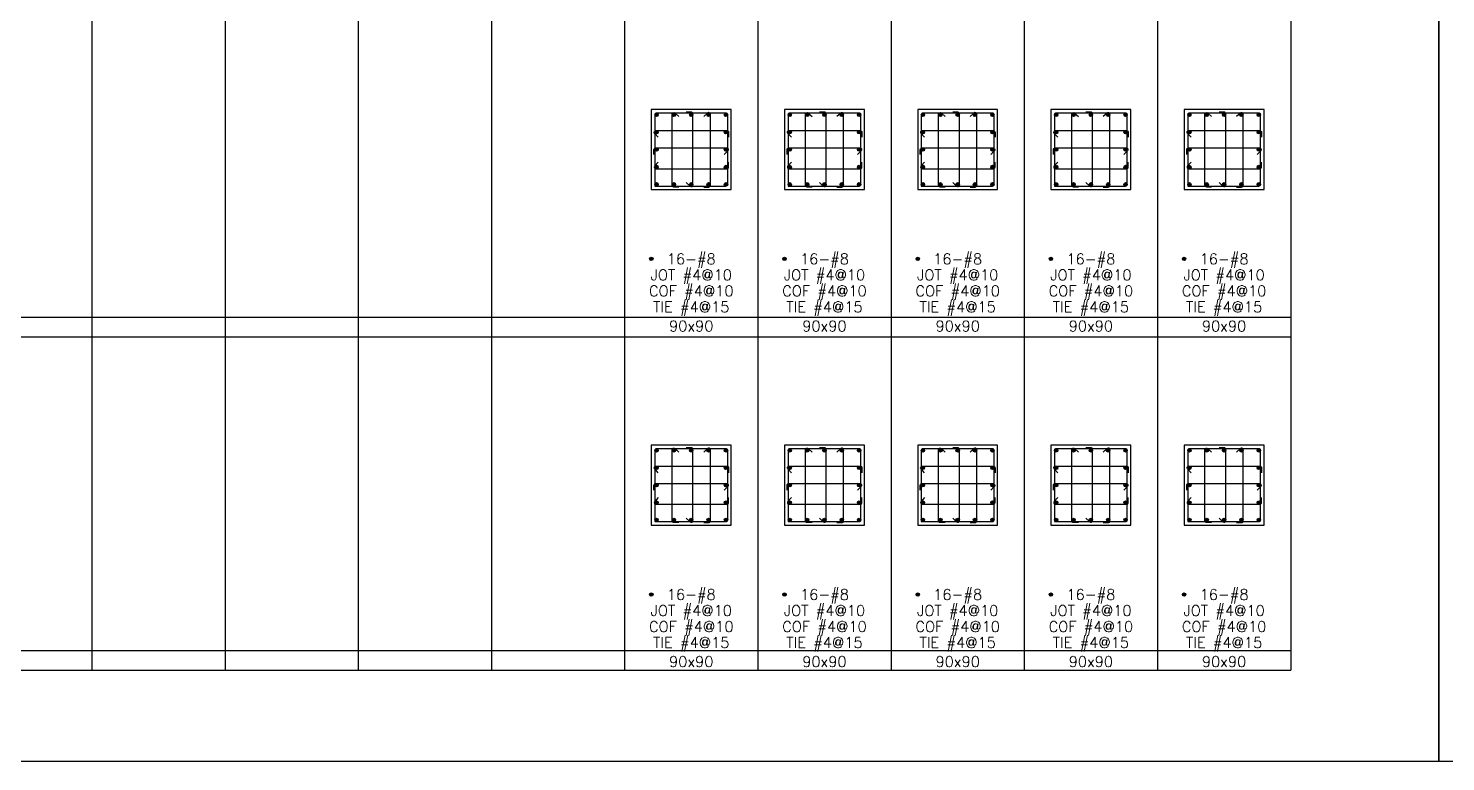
# Model space of a CAD drawing. Header units: millimetres. Extents: x 0 to 31920, y -6088 to 2522.
# Drawn here: x 17564 to 19160, y 0 to 825 of the extents above; entities that cross this region are included whole.
import ezdxf
from ezdxf.enums import TextEntityAlignment as Align

# ---------------------------------------------------------------- set-up
doc = ezdxf.new("R2010")
doc.units = ezdxf.units.MM
doc.header["$MEASUREMENT"] = 0
for name, color, linetype in [('DwFm', 7, 'Continuous'), ('S-RC', 130, 'Continuous'), ('S-REINF', 6, 'Continuous'), ('S-REINFD', 201, 'Continuous'), ('S-STUD', 1, 'Continuous'), ('S-TEXT', 2, 'Continuous')]:
    doc.layers.add(name, color=color, linetype=linetype)
doc.styles.add('CS4', font='romans.shx', dxfattribs={"width": 0.8, "bigfont": 'lsp.shx'})

# ---------------------------------------------------------------- blocks, each defined once
blk = doc.blocks.new('繪圖範圍')
blk.add_lwpolyline([(0, 51.1), (79.8, 51.1), (79.8, 0), (0, 0)], close=True)

msp = doc.modelspace()

# ---------------------------------------------------------------- hatches: boundary and pattern name
at = {"layer": 'S-REINFD'}
h = msp.add_hatch(color=256, dxfattribs=at)
edge = h.paths.add_edge_path()
edge.add_arc((18270.9, 727.7), 1.91, 0, 360)
h = msp.add_hatch(color=256, dxfattribs=at)
edge = h.paths.add_edge_path()
edge.add_arc((18290.5, 727.7), 1.91, 0, 360)
h = msp.add_hatch(color=256, dxfattribs=at)
edge = h.paths.add_edge_path()
edge.add_arc((18310, 727.7), 1.91, 0, 360)
h = msp.add_hatch(color=256, dxfattribs=at)
edge = h.paths.add_edge_path()
edge.add_arc((18329.5, 727.7), 1.91, 0, 360)
h = msp.add_hatch(color=256, dxfattribs=at)
edge = h.paths.add_edge_path()
edge.add_arc((18349.1, 727.7), 1.91, 0, 360)
h = msp.add_hatch(color=256, dxfattribs=at)
edge = h.paths.add_edge_path()
edge.add_arc((18420.9, 727.7), 1.91, 0, 360)
h = msp.add_hatch(color=256, dxfattribs=at)
edge = h.paths.add_edge_path()
edge.add_arc((18440.5, 727.7), 1.91, 0, 360)
h = msp.add_hatch(color=256, dxfattribs=at)
edge = h.paths.add_edge_path()
edge.add_arc((18460, 727.7), 1.91, 0, 360)
h = msp.add_hatch(color=256, dxfattribs=at)
edge = h.paths.add_edge_path()
edge.add_arc((18479.5, 727.7), 1.91, 0, 360)
h = msp.add_hatch(color=256, dxfattribs=at)
edge = h.paths.add_edge_path()
edge.add_arc((18499.1, 727.7), 1.91, 0, 360)
h = msp.add_hatch(color=256, dxfattribs=at)
edge = h.paths.add_edge_path()
edge.add_arc((18570.9, 727.7), 1.91, 0, 360)
h = msp.add_hatch(color=256, dxfattribs=at)
edge = h.paths.add_edge_path()
edge.add_arc((18590.5, 727.7), 1.91, 0, 360)
h = msp.add_hatch(color=256, dxfattribs=at)
edge = h.paths.add_edge_path()
edge.add_arc((18610, 727.7), 1.91, 0, 360)
h = msp.add_hatch(color=256, dxfattribs=at)
edge = h.paths.add_edge_path()
edge.add_arc((18629.5, 727.7), 1.91, 0, 360)
h = msp.add_hatch(color=256, dxfattribs=at)
edge = h.paths.add_edge_path()
edge.add_arc((18649.1, 727.7), 1.91, 0, 360)
h = msp.add_hatch(color=256, dxfattribs=at)
edge = h.paths.add_edge_path()
edge.add_arc((18720.9, 727.7), 1.91, 0, 360)
h = msp.add_hatch(color=256, dxfattribs=at)
edge = h.paths.add_edge_path()
edge.add_arc((18740.5, 727.7), 1.91, 0, 360)
h = msp.add_hatch(color=256, dxfattribs=at)
edge = h.paths.add_edge_path()
edge.add_arc((18760, 727.7), 1.91, 0, 360)
h = msp.add_hatch(color=256, dxfattribs=at)
edge = h.paths.add_edge_path()
edge.add_arc((18779.5, 727.7), 1.91, 0, 360)
h = msp.add_hatch(color=256, dxfattribs=at)
edge = h.paths.add_edge_path()
edge.add_arc((18799.1, 727.7), 1.91, 0, 360)
h = msp.add_hatch(color=256, dxfattribs=at)
edge = h.paths.add_edge_path()
edge.add_arc((18870.9, 727.7), 1.91, 0, 360)
h = msp.add_hatch(color=256, dxfattribs=at)
edge = h.paths.add_edge_path()
edge.add_arc((18890.5, 727.7), 1.91, 0, 360)
h = msp.add_hatch(color=256, dxfattribs=at)
edge = h.paths.add_edge_path()
edge.add_arc((18910, 727.7), 1.91, 0, 360)
h = msp.add_hatch(color=256, dxfattribs=at)
edge = h.paths.add_edge_path()
edge.add_arc((18929.5, 727.7), 1.91, 0, 360)
h = msp.add_hatch(color=256, dxfattribs=at)
edge = h.paths.add_edge_path()
edge.add_arc((18949.1, 727.7), 1.91, 0, 360)
h = msp.add_hatch(color=256, dxfattribs=at)
edge = h.paths.add_edge_path()
edge.add_arc((18270.9, 708.1), 1.91, 0, 360)
h = msp.add_hatch(color=256, dxfattribs=at)
edge = h.paths.add_edge_path()
edge.add_arc((18349.1, 708.1), 1.91, 0, 360)
h = msp.add_hatch(color=256, dxfattribs=at)
edge = h.paths.add_edge_path()
edge.add_arc((18420.9, 708.1), 1.91, 0, 360)
h = msp.add_hatch(color=256, dxfattribs=at)
edge = h.paths.add_edge_path()
edge.add_arc((18499.1, 708.1), 1.91, 0, 360)
h = msp.add_hatch(color=256, dxfattribs=at)
edge = h.paths.add_edge_path()
edge.add_arc((18570.9, 708.1), 1.91, 0, 360)
h = msp.add_hatch(color=256, dxfattribs=at)
edge = h.paths.add_edge_path()
edge.add_arc((18649.1, 708.1), 1.91, 0, 360)
h = msp.add_hatch(color=256, dxfattribs=at)
edge = h.paths.add_edge_path()
edge.add_arc((18720.9, 708.1), 1.91, 0, 360)
h = msp.add_hatch(color=256, dxfattribs=at)
edge = h.paths.add_edge_path()
edge.add_arc((18799.1, 708.1), 1.91, 0, 360)
h = msp.add_hatch(color=256, dxfattribs=at)
edge = h.paths.add_edge_path()
edge.add_arc((18870.9, 708.1), 1.91, 0, 360)
h = msp.add_hatch(color=256, dxfattribs=at)
edge = h.paths.add_edge_path()
edge.add_arc((18949.1, 708.1), 1.91, 0, 360)
h = msp.add_hatch(color=256, dxfattribs=at)
edge = h.paths.add_edge_path()
edge.add_arc((18270.9, 688.6), 1.91, 0, 360)
h = msp.add_hatch(color=256, dxfattribs=at)
edge = h.paths.add_edge_path()
edge.add_arc((18349.1, 688.6), 1.91, 0, 360)
h = msp.add_hatch(color=256, dxfattribs=at)
edge = h.paths.add_edge_path()
edge.add_arc((18420.9, 688.6), 1.91, 0, 360)
h = msp.add_hatch(color=256, dxfattribs=at)
edge = h.paths.add_edge_path()
edge.add_arc((18499.1, 688.6), 1.91, 0, 360)
h = msp.add_hatch(color=256, dxfattribs=at)
edge = h.paths.add_edge_path()
edge.add_arc((18570.9, 688.6), 1.91, 0, 360)
h = msp.add_hatch(color=256, dxfattribs=at)
edge = h.paths.add_edge_path()
edge.add_arc((18649.1, 688.6), 1.91, 0, 360)
h = msp.add_hatch(color=256, dxfattribs=at)
edge = h.paths.add_edge_path()
edge.add_arc((18720.9, 688.6), 1.91, 0, 360)
h = msp.add_hatch(color=256, dxfattribs=at)
edge = h.paths.add_edge_path()
edge.add_arc((18799.1, 688.6), 1.91, 0, 360)
h = msp.add_hatch(color=256, dxfattribs=at)
edge = h.paths.add_edge_path()
edge.add_arc((18870.9, 688.6), 1.91, 0, 360)
h = msp.add_hatch(color=256, dxfattribs=at)
edge = h.paths.add_edge_path()
edge.add_arc((18949.1, 688.6), 1.91, 0, 360)
h = msp.add_hatch(color=256, dxfattribs=at)
edge = h.paths.add_edge_path()
edge.add_arc((18270.9, 669), 1.91, 0, 360)
h = msp.add_hatch(color=256, dxfattribs=at)
edge = h.paths.add_edge_path()
edge.add_arc((18349.1, 669), 1.91, 0, 360)
h = msp.add_hatch(color=256, dxfattribs=at)
edge = h.paths.add_edge_path()
edge.add_arc((18420.9, 669), 1.91, 0, 360)
h = msp.add_hatch(color=256, dxfattribs=at)
edge = h.paths.add_edge_path()
edge.add_arc((18499.1, 669), 1.91, 0, 360)
h = msp.add_hatch(color=256, dxfattribs=at)
edge = h.paths.add_edge_path()
edge.add_arc((18570.9, 669), 1.91, 0, 360)
h = msp.add_hatch(color=256, dxfattribs=at)
edge = h.paths.add_edge_path()
edge.add_arc((18649.1, 669), 1.91, 0, 360)
h = msp.add_hatch(color=256, dxfattribs=at)
edge = h.paths.add_edge_path()
edge.add_arc((18720.9, 669), 1.91, 0, 360)
h = msp.add_hatch(color=256, dxfattribs=at)
edge = h.paths.add_edge_path()
edge.add_arc((18799.1, 669), 1.91, 0, 360)
h = msp.add_hatch(color=256, dxfattribs=at)
edge = h.paths.add_edge_path()
edge.add_arc((18870.9, 669), 1.91, 0, 360)
h = msp.add_hatch(color=256, dxfattribs=at)
edge = h.paths.add_edge_path()
edge.add_arc((18949.1, 669), 1.91, 0, 360)
h = msp.add_hatch(color=256, dxfattribs=at)
edge = h.paths.add_edge_path()
edge.add_arc((18270.9, 649.5), 1.91, 0, 360)
h = msp.add_hatch(color=256, dxfattribs=at)
edge = h.paths.add_edge_path()
edge.add_arc((18290.5, 649.5), 1.91, 0, 360)
h = msp.add_hatch(color=256, dxfattribs=at)
edge = h.paths.add_edge_path()
edge.add_arc((18310, 649.5), 1.91, 0, 360)
h = msp.add_hatch(color=256, dxfattribs=at)
edge = h.paths.add_edge_path()
edge.add_arc((18329.5, 649.5), 1.91, 0, 360)
h = msp.add_hatch(color=256, dxfattribs=at)
edge = h.paths.add_edge_path()
edge.add_arc((18349.1, 649.5), 1.91, 0, 360)
h = msp.add_hatch(color=256, dxfattribs=at)
edge = h.paths.add_edge_path()
edge.add_arc((18420.9, 649.5), 1.91, 0, 360)
h = msp.add_hatch(color=256, dxfattribs=at)
edge = h.paths.add_edge_path()
edge.add_arc((18440.5, 649.5), 1.91, 0, 360)
h = msp.add_hatch(color=256, dxfattribs=at)
edge = h.paths.add_edge_path()
edge.add_arc((18460, 649.5), 1.91, 0, 360)
h = msp.add_hatch(color=256, dxfattribs=at)
edge = h.paths.add_edge_path()
edge.add_arc((18479.5, 649.5), 1.91, 0, 360)
h = msp.add_hatch(color=256, dxfattribs=at)
edge = h.paths.add_edge_path()
edge.add_arc((18499.1, 649.5), 1.91, 0, 360)
h = msp.add_hatch(color=256, dxfattribs=at)
edge = h.paths.add_edge_path()
edge.add_arc((18570.9, 649.5), 1.91, 0, 360)
h = msp.add_hatch(color=256, dxfattribs=at)
edge = h.paths.add_edge_path()
edge.add_arc((18590.5, 649.5), 1.91, 0, 360)
h = msp.add_hatch(color=256, dxfattribs=at)
edge = h.paths.add_edge_path()
edge.add_arc((18610, 649.5), 1.91, 0, 360)
h = msp.add_hatch(color=256, dxfattribs=at)
edge = h.paths.add_edge_path()
edge.add_arc((18629.5, 649.5), 1.91, 0, 360)
h = msp.add_hatch(color=256, dxfattribs=at)
edge = h.paths.add_edge_path()
edge.add_arc((18649.1, 649.5), 1.91, 0, 360)
h = msp.add_hatch(color=256, dxfattribs=at)
edge = h.paths.add_edge_path()
edge.add_arc((18720.9, 649.5), 1.91, 0, 360)
h = msp.add_hatch(color=256, dxfattribs=at)
edge = h.paths.add_edge_path()
edge.add_arc((18740.5, 649.5), 1.91, 0, 360)
h = msp.add_hatch(color=256, dxfattribs=at)
edge = h.paths.add_edge_path()
edge.add_arc((18760, 649.5), 1.91, 0, 360)
h = msp.add_hatch(color=256, dxfattribs=at)
edge = h.paths.add_edge_path()
edge.add_arc((18779.5, 649.5), 1.91, 0, 360)
h = msp.add_hatch(color=256, dxfattribs=at)
edge = h.paths.add_edge_path()
edge.add_arc((18799.1, 649.5), 1.91, 0, 360)
h = msp.add_hatch(color=256, dxfattribs=at)
edge = h.paths.add_edge_path()
edge.add_arc((18870.9, 649.5), 1.91, 0, 360)
h = msp.add_hatch(color=256, dxfattribs=at)
edge = h.paths.add_edge_path()
edge.add_arc((18890.5, 649.5), 1.91, 0, 360)
h = msp.add_hatch(color=256, dxfattribs=at)
edge = h.paths.add_edge_path()
edge.add_arc((18910, 649.5), 1.91, 0, 360)
h = msp.add_hatch(color=256, dxfattribs=at)
edge = h.paths.add_edge_path()
edge.add_arc((18929.5, 649.5), 1.91, 0, 360)
h = msp.add_hatch(color=256, dxfattribs=at)
edge = h.paths.add_edge_path()
edge.add_arc((18949.1, 649.5), 1.91, 0, 360)
h = msp.add_hatch(color=256, dxfattribs=at)
edge = h.paths.add_edge_path()
edge.add_arc((18265, 565.6), 1.91, 0, 360)
h = msp.add_hatch(color=256, dxfattribs=at)
edge = h.paths.add_edge_path()
edge.add_arc((18415, 565.6), 1.91, 0, 360)
h = msp.add_hatch(color=256, dxfattribs=at)
edge = h.paths.add_edge_path()
edge.add_arc((18565, 565.6), 1.91, 0, 360)
h = msp.add_hatch(color=256, dxfattribs=at)
edge = h.paths.add_edge_path()
edge.add_arc((18715, 565.6), 1.91, 0, 360)
h = msp.add_hatch(color=256, dxfattribs=at)
edge = h.paths.add_edge_path()
edge.add_arc((18865, 565.6), 1.91, 0, 360)
h = msp.add_hatch(color=256, dxfattribs=at)
edge = h.paths.add_edge_path()
edge.add_arc((18270.9, 350.1), 1.91, 0, 360)
h = msp.add_hatch(color=256, dxfattribs=at)
edge = h.paths.add_edge_path()
edge.add_arc((18290.5, 350.1), 1.91, 0, 360)
h = msp.add_hatch(color=256, dxfattribs=at)
edge = h.paths.add_edge_path()
edge.add_arc((18310, 350.1), 1.91, 0, 360)
h = msp.add_hatch(color=256, dxfattribs=at)
edge = h.paths.add_edge_path()
edge.add_arc((18329.5, 350.1), 1.91, 0, 360)
h = msp.add_hatch(color=256, dxfattribs=at)
edge = h.paths.add_edge_path()
edge.add_arc((18349.1, 350.1), 1.91, 0, 360)
h = msp.add_hatch(color=256, dxfattribs=at)
edge = h.paths.add_edge_path()
edge.add_arc((18420.9, 350.1), 1.91, 0, 360)
h = msp.add_hatch(color=256, dxfattribs=at)
edge = h.paths.add_edge_path()
edge.add_arc((18440.5, 350.1), 1.91, 0, 360)
h = msp.add_hatch(color=256, dxfattribs=at)
edge = h.paths.add_edge_path()
edge.add_arc((18460, 350.1), 1.91, 0, 360)
h = msp.add_hatch(color=256, dxfattribs=at)
edge = h.paths.add_edge_path()
edge.add_arc((18479.5, 350.1), 1.91, 0, 360)
h = msp.add_hatch(color=256, dxfattribs=at)
edge = h.paths.add_edge_path()
edge.add_arc((18499.1, 350.1), 1.91, 0, 360)
h = msp.add_hatch(color=256, dxfattribs=at)
edge = h.paths.add_edge_path()
edge.add_arc((18570.9, 350.1), 1.91, 0, 360)
h = msp.add_hatch(color=256, dxfattribs=at)
edge = h.paths.add_edge_path()
edge.add_arc((18590.5, 350.1), 1.91, 0, 360)
h = msp.add_hatch(color=256, dxfattribs=at)
edge = h.paths.add_edge_path()
edge.add_arc((18610, 350.1), 1.91, 0, 360)
h = msp.add_hatch(color=256, dxfattribs=at)
edge = h.paths.add_edge_path()
edge.add_arc((18629.5, 350.1), 1.91, 0, 360)
h = msp.add_hatch(color=256, dxfattribs=at)
edge = h.paths.add_edge_path()
edge.add_arc((18649.1, 350.1), 1.91, 0, 360)
h = msp.add_hatch(color=256, dxfattribs=at)
edge = h.paths.add_edge_path()
edge.add_arc((18720.9, 350.1), 1.91, 0, 360)
h = msp.add_hatch(color=256, dxfattribs=at)
edge = h.paths.add_edge_path()
edge.add_arc((18740.5, 350.1), 1.91, 0, 360)
h = msp.add_hatch(color=256, dxfattribs=at)
edge = h.paths.add_edge_path()
edge.add_arc((18760, 350.1), 1.91, 0, 360)
h = msp.add_hatch(color=256, dxfattribs=at)
edge = h.paths.add_edge_path()
edge.add_arc((18779.5, 350.1), 1.91, 0, 360)
h = msp.add_hatch(color=256, dxfattribs=at)
edge = h.paths.add_edge_path()
edge.add_arc((18799.1, 350.1), 1.91, 0, 360)
h = msp.add_hatch(color=256, dxfattribs=at)
edge = h.paths.add_edge_path()
edge.add_arc((18870.9, 350.1), 1.91, 0, 360)
h = msp.add_hatch(color=256, dxfattribs=at)
edge = h.paths.add_edge_path()
edge.add_arc((18890.5, 350.1), 1.91, 0, 360)
h = msp.add_hatch(color=256, dxfattribs=at)
edge = h.paths.add_edge_path()
edge.add_arc((18910, 350.1), 1.91, 0, 360)
h = msp.add_hatch(color=256, dxfattribs=at)
edge = h.paths.add_edge_path()
edge.add_arc((18929.5, 350.1), 1.91, 0, 360)
h = msp.add_hatch(color=256, dxfattribs=at)
edge = h.paths.add_edge_path()
edge.add_arc((18949.1, 350.1), 1.91, 0, 360)
h = msp.add_hatch(color=256, dxfattribs=at)
edge = h.paths.add_edge_path()
edge.add_arc((18270.9, 330.5), 1.91, 0, 360)
h = msp.add_hatch(color=256, dxfattribs=at)
edge = h.paths.add_edge_path()
edge.add_arc((18349.1, 330.5), 1.91, 0, 360)
h = msp.add_hatch(color=256, dxfattribs=at)
edge = h.paths.add_edge_path()
edge.add_arc((18420.9, 330.5), 1.91, 0, 360)
h = msp.add_hatch(color=256, dxfattribs=at)
edge = h.paths.add_edge_path()
edge.add_arc((18499.1, 330.5), 1.91, 0, 360)
h = msp.add_hatch(color=256, dxfattribs=at)
edge = h.paths.add_edge_path()
edge.add_arc((18570.9, 330.5), 1.91, 0, 360)
h = msp.add_hatch(color=256, dxfattribs=at)
edge = h.paths.add_edge_path()
edge.add_arc((18649.1, 330.5), 1.91, 0, 360)
h = msp.add_hatch(color=256, dxfattribs=at)
edge = h.paths.add_edge_path()
edge.add_arc((18720.9, 330.5), 1.91, 0, 360)
h = msp.add_hatch(color=256, dxfattribs=at)
edge = h.paths.add_edge_path()
edge.add_arc((18799.1, 330.5), 1.91, 0, 360)
h = msp.add_hatch(color=256, dxfattribs=at)
edge = h.paths.add_edge_path()
edge.add_arc((18870.9, 330.5), 1.91, 0, 360)
h = msp.add_hatch(color=256, dxfattribs=at)
edge = h.paths.add_edge_path()
edge.add_arc((18949.1, 330.5), 1.91, 0, 360)
h = msp.add_hatch(color=256, dxfattribs=at)
edge = h.paths.add_edge_path()
edge.add_arc((18270.9, 311), 1.91, 0, 360)
h = msp.add_hatch(color=256, dxfattribs=at)
edge = h.paths.add_edge_path()
edge.add_arc((18349.1, 311), 1.91, 0, 360)
h = msp.add_hatch(color=256, dxfattribs=at)
edge = h.paths.add_edge_path()
edge.add_arc((18420.9, 311), 1.91, 0, 360)
h = msp.add_hatch(color=256, dxfattribs=at)
edge = h.paths.add_edge_path()
edge.add_arc((18499.1, 311), 1.91, 0, 360)
h = msp.add_hatch(color=256, dxfattribs=at)
edge = h.paths.add_edge_path()
edge.add_arc((18570.9, 311), 1.91, 0, 360)
h = msp.add_hatch(color=256, dxfattribs=at)
edge = h.paths.add_edge_path()
edge.add_arc((18649.1, 311), 1.91, 0, 360)
h = msp.add_hatch(color=256, dxfattribs=at)
edge = h.paths.add_edge_path()
edge.add_arc((18720.9, 311), 1.91, 0, 360)
h = msp.add_hatch(color=256, dxfattribs=at)
edge = h.paths.add_edge_path()
edge.add_arc((18799.1, 311), 1.91, 0, 360)
h = msp.add_hatch(color=256, dxfattribs=at)
edge = h.paths.add_edge_path()
edge.add_arc((18870.9, 311), 1.91, 0, 360)
h = msp.add_hatch(color=256, dxfattribs=at)
edge = h.paths.add_edge_path()
edge.add_arc((18949.1, 311), 1.91, 0, 360)
h = msp.add_hatch(color=256, dxfattribs=at)
edge = h.paths.add_edge_path()
edge.add_arc((18270.9, 291.5), 1.91, 0, 360)
h = msp.add_hatch(color=256, dxfattribs=at)
edge = h.paths.add_edge_path()
edge.add_arc((18349.1, 291.5), 1.91, 0, 360)
h = msp.add_hatch(color=256, dxfattribs=at)
edge = h.paths.add_edge_path()
edge.add_arc((18420.9, 291.5), 1.91, 0, 360)
h = msp.add_hatch(color=256, dxfattribs=at)
edge = h.paths.add_edge_path()
edge.add_arc((18499.1, 291.5), 1.91, 0, 360)
h = msp.add_hatch(color=256, dxfattribs=at)
edge = h.paths.add_edge_path()
edge.add_arc((18570.9, 291.5), 1.91, 0, 360)
h = msp.add_hatch(color=256, dxfattribs=at)
edge = h.paths.add_edge_path()
edge.add_arc((18649.1, 291.5), 1.91, 0, 360)
h = msp.add_hatch(color=256, dxfattribs=at)
edge = h.paths.add_edge_path()
edge.add_arc((18720.9, 291.5), 1.91, 0, 360)
h = msp.add_hatch(color=256, dxfattribs=at)
edge = h.paths.add_edge_path()
edge.add_arc((18799.1, 291.5), 1.91, 0, 360)
h = msp.add_hatch(color=256, dxfattribs=at)
edge = h.paths.add_edge_path()
edge.add_arc((18870.9, 291.5), 1.91, 0, 360)
h = msp.add_hatch(color=256, dxfattribs=at)
edge = h.paths.add_edge_path()
edge.add_arc((18949.1, 291.5), 1.91, 0, 360)
h = msp.add_hatch(color=256, dxfattribs=at)
edge = h.paths.add_edge_path()
edge.add_arc((18270.9, 271.9), 1.91, 0, 360)
h = msp.add_hatch(color=256, dxfattribs=at)
edge = h.paths.add_edge_path()
edge.add_arc((18290.5, 271.9), 1.91, 0, 360)
h = msp.add_hatch(color=256, dxfattribs=at)
edge = h.paths.add_edge_path()
edge.add_arc((18310, 271.9), 1.91, 0, 360)
h = msp.add_hatch(color=256, dxfattribs=at)
edge = h.paths.add_edge_path()
edge.add_arc((18329.5, 271.9), 1.91, 0, 360)
h = msp.add_hatch(color=256, dxfattribs=at)
edge = h.paths.add_edge_path()
edge.add_arc((18349.1, 271.9), 1.91, 0, 360)
h = msp.add_hatch(color=256, dxfattribs=at)
edge = h.paths.add_edge_path()
edge.add_arc((18420.9, 271.9), 1.91, 0, 360)
h = msp.add_hatch(color=256, dxfattribs=at)
edge = h.paths.add_edge_path()
edge.add_arc((18440.5, 271.9), 1.91, 0, 360)
h = msp.add_hatch(color=256, dxfattribs=at)
edge = h.paths.add_edge_path()
edge.add_arc((18460, 271.9), 1.91, 0, 360)
h = msp.add_hatch(color=256, dxfattribs=at)
edge = h.paths.add_edge_path()
edge.add_arc((18479.5, 271.9), 1.91, 0, 360)
h = msp.add_hatch(color=256, dxfattribs=at)
edge = h.paths.add_edge_path()
edge.add_arc((18499.1, 271.9), 1.91, 0, 360)
h = msp.add_hatch(color=256, dxfattribs=at)
edge = h.paths.add_edge_path()
edge.add_arc((18570.9, 271.9), 1.91, 0, 360)
h = msp.add_hatch(color=256, dxfattribs=at)
edge = h.paths.add_edge_path()
edge.add_arc((18590.5, 271.9), 1.91, 0, 360)
h = msp.add_hatch(color=256, dxfattribs=at)
edge = h.paths.add_edge_path()
edge.add_arc((18610, 271.9), 1.91, 0, 360)
h = msp.add_hatch(color=256, dxfattribs=at)
edge = h.paths.add_edge_path()
edge.add_arc((18629.5, 271.9), 1.91, 0, 360)
h = msp.add_hatch(color=256, dxfattribs=at)
edge = h.paths.add_edge_path()
edge.add_arc((18649.1, 271.9), 1.91, 0, 360)
h = msp.add_hatch(color=256, dxfattribs=at)
edge = h.paths.add_edge_path()
edge.add_arc((18720.9, 271.9), 1.91, 0, 360)
h = msp.add_hatch(color=256, dxfattribs=at)
edge = h.paths.add_edge_path()
edge.add_arc((18740.5, 271.9), 1.91, 0, 360)
h = msp.add_hatch(color=256, dxfattribs=at)
edge = h.paths.add_edge_path()
edge.add_arc((18760, 271.9), 1.91, 0, 360)
h = msp.add_hatch(color=256, dxfattribs=at)
edge = h.paths.add_edge_path()
edge.add_arc((18779.5, 271.9), 1.91, 0, 360)
h = msp.add_hatch(color=256, dxfattribs=at)
edge = h.paths.add_edge_path()
edge.add_arc((18799.1, 271.9), 1.91, 0, 360)
h = msp.add_hatch(color=256, dxfattribs=at)
edge = h.paths.add_edge_path()
edge.add_arc((18870.9, 271.9), 1.91, 0, 360)
h = msp.add_hatch(color=256, dxfattribs=at)
edge = h.paths.add_edge_path()
edge.add_arc((18890.5, 271.9), 1.91, 0, 360)
h = msp.add_hatch(color=256, dxfattribs=at)
edge = h.paths.add_edge_path()
edge.add_arc((18910, 271.9), 1.91, 0, 360)
h = msp.add_hatch(color=256, dxfattribs=at)
edge = h.paths.add_edge_path()
edge.add_arc((18929.5, 271.9), 1.91, 0, 360)
h = msp.add_hatch(color=256, dxfattribs=at)
edge = h.paths.add_edge_path()
edge.add_arc((18949.1, 271.9), 1.91, 0, 360)
h = msp.add_hatch(color=256, dxfattribs=at)
edge = h.paths.add_edge_path()
edge.add_arc((18265, 188), 1.91, 0, 360)
h = msp.add_hatch(color=256, dxfattribs=at)
edge = h.paths.add_edge_path()
edge.add_arc((18415, 188), 1.91, 0, 360)
h = msp.add_hatch(color=256, dxfattribs=at)
edge = h.paths.add_edge_path()
edge.add_arc((18565, 188), 1.91, 0, 360)
h = msp.add_hatch(color=256, dxfattribs=at)
edge = h.paths.add_edge_path()
edge.add_arc((18715, 188), 1.91, 0, 360)
h = msp.add_hatch(color=256, dxfattribs=at)
edge = h.paths.add_edge_path()
edge.add_arc((18865, 188), 1.91, 0, 360)

# ---------------------------------------------------------------- linework, layer by layer
at = {"layer": 'S-RC'}
for points in [[(18265, 643.6), (18355, 643.6), (18355, 733.6), (18265, 733.6), (18265, 643.6)], [(18415, 643.6), (18505, 643.6), (18505, 733.6), (18415, 733.6), (18415, 643.6)], [(18565, 643.6), (18655, 643.6), (18655, 733.6), (18565, 733.6), (18565, 643.6)], [(18715, 643.6), (18805, 643.6), (18805, 733.6), (18715, 733.6), (18715, 643.6)], [(18865, 643.6), (18955, 643.6), (18955, 733.6), (18865, 733.6), (18865, 643.6)], [(18265, 266), (18355, 266), (18355, 356), (18265, 356), (18265, 266)], [(18415, 266), (18505, 266), (18505, 356), (18415, 356), (18415, 266)], [(18565, 266), (18655, 266), (18655, 356), (18565, 356), (18565, 266)], [(18715, 266), (18805, 266), (18805, 356), (18715, 356), (18715, 266)], [(18865, 266), (18955, 266), (18955, 356), (18865, 356), (18865, 266)]]:
    msp.add_lwpolyline(points, dxfattribs=at)
at = {"layer": 'S-REINF', "color": 2}
for points in [[(18269, 647.6), (18349.1, 647.6, 0.414214), (18351, 649.5), (18351, 727.7, 0.414214), (18349.1, 729.6), (18270.9, 729.6, 0.414214), (18269, 727.7), (18269, 647.6)], [(18296, 646.5), (18290.4, 646.5, -0.414214), (18288.5, 648.4), (18288.5, 728.4, -0.653352), (18291.7, 729.7), (18296, 725.8)], [(18304.4, 651.4), (18308.7, 647.4, 0.653352), (18311.9, 648.8), (18311.9, 728.8, 0.414214), (18310, 730.7), (18304.4, 730.7)], [(18324, 646.5), (18329.6, 646.5, 0.414214), (18331.5, 648.4), (18331.5, 728.4, 0.653352), (18328.3, 729.7), (18324, 725.8)], [(18419, 647.6), (18499.1, 647.6, 0.414214), (18501, 649.5), (18501, 727.7, 0.414214), (18499.1, 729.6), (18420.9, 729.6, 0.414214), (18419, 727.7), (18419, 647.6)], [(18446, 646.5), (18440.4, 646.5, -0.414214), (18438.5, 648.4), (18438.5, 728.4, -0.653352), (18441.7, 729.7), (18446, 725.8)], [(18454.4, 651.4), (18458.7, 647.4, 0.653352), (18461.9, 648.8), (18461.9, 728.8, 0.414214), (18460, 730.7), (18454.4, 730.7)], [(18474, 646.5), (18479.6, 646.5, 0.414214), (18481.5, 648.4), (18481.5, 728.4, 0.653352), (18478.3, 729.7), (18474, 725.8)], [(18569, 647.6), (18649.1, 647.6, 0.414214), (18651, 649.5), (18651, 727.7, 0.414214), (18649.1, 729.6), (18570.9, 729.6, 0.414214), (18569, 727.7), (18569, 647.6)], [(18596, 646.5), (18590.4, 646.5, -0.414214), (18588.5, 648.4), (18588.5, 728.4, -0.653352), (18591.7, 729.7), (18596, 725.8)], [(18604.4, 651.4), (18608.7, 647.4, 0.653352), (18611.9, 648.8), (18611.9, 728.8, 0.414214), (18610, 730.7), (18604.4, 730.7)], [(18624, 646.5), (18629.6, 646.5, 0.414214), (18631.5, 648.4), (18631.5, 728.4, 0.653352), (18628.3, 729.7), (18624, 725.8)], [(18719, 647.6), (18799.1, 647.6, 0.414214), (18801, 649.5), (18801, 727.7, 0.414214), (18799.1, 729.6), (18720.9, 729.6, 0.414214), (18719, 727.7), (18719, 647.6)], [(18746, 646.5), (18740.4, 646.5, -0.414214), (18738.5, 648.4), (18738.5, 728.4, -0.653352), (18741.7, 729.7), (18746, 725.8)], [(18754.4, 651.4), (18758.7, 647.4, 0.653352), (18761.9, 648.8), (18761.9, 728.8, 0.414214), (18760, 730.7), (18754.4, 730.7)], [(18774, 646.5), (18779.6, 646.5, 0.414214), (18781.5, 648.4), (18781.5, 728.4, 0.653352), (18778.3, 729.7), (18774, 725.8)], [(18869, 647.6), (18949.1, 647.6, 0.414214), (18951, 649.5), (18951, 727.7, 0.414214), (18949.1, 729.6), (18870.9, 729.6, 0.414214), (18869, 727.7), (18869, 647.6)], [(18896, 646.5), (18890.4, 646.5, -0.414214), (18888.5, 648.4), (18888.5, 728.4, -0.653352), (18891.7, 729.7), (18896, 725.8)], [(18904.4, 651.4), (18908.7, 647.4, 0.653352), (18911.9, 648.8), (18911.9, 728.8, 0.414214), (18910, 730.7), (18904.4, 730.7)], [(18924, 646.5), (18929.6, 646.5, 0.414214), (18931.5, 648.4), (18931.5, 728.4, 0.653352), (18928.3, 729.7), (18924, 725.8)], [(18272.8, 702.5), (18268.8, 706.9, -0.653352), (18270.2, 710), (18350.2, 710, -0.414214), (18352.1, 708.1), (18352.1, 702.5)], [(18422.8, 702.5), (18418.8, 706.9, -0.653352), (18420.2, 710), (18500.2, 710, -0.414214), (18502.1, 708.1), (18502.1, 702.5)], [(18572.8, 702.5), (18568.8, 706.9, -0.653352), (18570.2, 710), (18650.2, 710, -0.414214), (18652.1, 708.1), (18652.1, 702.5)], [(18722.8, 702.5), (18718.8, 706.9, -0.653352), (18720.2, 710), (18800.2, 710, -0.414214), (18802.1, 708.1), (18802.1, 702.5)], [(18872.8, 702.5), (18868.8, 706.9, -0.653352), (18870.2, 710), (18950.2, 710, -0.414214), (18952.1, 708.1), (18952.1, 702.5)], [(18267.9, 683), (18267.9, 688.6, -0.414214), (18269.8, 690.5), (18349.8, 690.5, -0.653352), (18351.2, 687.3), (18347.2, 683)], [(18417.9, 683), (18417.9, 688.6, -0.414214), (18419.8, 690.5), (18499.8, 690.5, -0.653352), (18501.2, 687.3), (18497.2, 683)], [(18567.9, 683), (18567.9, 688.6, -0.414214), (18569.8, 690.5), (18649.8, 690.5, -0.653352), (18651.2, 687.3), (18647.2, 683)], [(18717.9, 683), (18717.9, 688.6, -0.414214), (18719.8, 690.5), (18799.8, 690.5, -0.653352), (18801.2, 687.3), (18797.2, 683)], [(18867.9, 683), (18867.9, 688.6, -0.414214), (18869.8, 690.5), (18949.8, 690.5, -0.653352), (18951.2, 687.3), (18947.2, 683)], [(18272.8, 674.6), (18268.8, 670.3, 0.653352), (18270.2, 667.1), (18350.2, 667.1, 0.414214), (18352.1, 669), (18352.1, 674.6)], [(18422.8, 674.6), (18418.8, 670.3, 0.653352), (18420.2, 667.1), (18500.2, 667.1, 0.414214), (18502.1, 669), (18502.1, 674.6)], [(18572.8, 674.6), (18568.8, 670.3, 0.653352), (18570.2, 667.1), (18650.2, 667.1, 0.414214), (18652.1, 669), (18652.1, 674.6)], [(18722.8, 674.6), (18718.8, 670.3, 0.653352), (18720.2, 667.1), (18800.2, 667.1, 0.414214), (18802.1, 669), (18802.1, 674.6)], [(18872.8, 674.6), (18868.8, 670.3, 0.653352), (18870.2, 667.1), (18950.2, 667.1, 0.414214), (18952.1, 669), (18952.1, 674.6)], [(18269, 270), (18349.1, 270, 0.414214), (18351, 271.9), (18351, 350.1, 0.414214), (18349.1, 352), (18270.9, 352, 0.414214), (18269, 350.1), (18269, 270)], [(18296, 268.9), (18290.4, 268.9, -0.414214), (18288.5, 270.8), (18288.5, 350.8, -0.653352), (18291.7, 352.2), (18296, 348.2)], [(18304.4, 273.8), (18308.7, 269.8, 0.653352), (18311.9, 271.2), (18311.9, 351.2, 0.414214), (18310, 353.1), (18304.4, 353.1)], [(18324, 268.9), (18329.6, 268.9, 0.414214), (18331.5, 270.8), (18331.5, 350.8, 0.653352), (18328.3, 352.2), (18324, 348.2)], [(18419, 270), (18499.1, 270, 0.414214), (18501, 271.9), (18501, 350.1, 0.414214), (18499.1, 352), (18420.9, 352, 0.414214), (18419, 350.1), (18419, 270)], [(18446, 268.9), (18440.4, 268.9, -0.414214), (18438.5, 270.8), (18438.5, 350.8, -0.653352), (18441.7, 352.2), (18446, 348.2)], [(18454.4, 273.8), (18458.7, 269.8, 0.653352), (18461.9, 271.2), (18461.9, 351.2, 0.414214), (18460, 353.1), (18454.4, 353.1)], [(18474, 268.9), (18479.6, 268.9, 0.414214), (18481.5, 270.8), (18481.5, 350.8, 0.653352), (18478.3, 352.2), (18474, 348.2)], [(18569, 270), (18649.1, 270, 0.414214), (18651, 271.9), (18651, 350.1, 0.414214), (18649.1, 352), (18570.9, 352, 0.414214), (18569, 350.1), (18569, 270)], [(18596, 268.9), (18590.4, 268.9, -0.414214), (18588.5, 270.8), (18588.5, 350.8, -0.653352), (18591.7, 352.2), (18596, 348.2)], [(18604.4, 273.8), (18608.7, 269.8, 0.653352), (18611.9, 271.2), (18611.9, 351.2, 0.414214), (18610, 353.1), (18604.4, 353.1)], [(18624, 268.9), (18629.6, 268.9, 0.414214), (18631.5, 270.8), (18631.5, 350.8, 0.653352), (18628.3, 352.2), (18624, 348.2)], [(18719, 270), (18799.1, 270, 0.414214), (18801, 271.9), (18801, 350.1, 0.414214), (18799.1, 352), (18720.9, 352, 0.414214), (18719, 350.1), (18719, 270)], [(18746, 268.9), (18740.4, 268.9, -0.414214), (18738.5, 270.8), (18738.5, 350.8, -0.653352), (18741.7, 352.2), (18746, 348.2)], [(18754.4, 273.8), (18758.7, 269.8, 0.653352), (18761.9, 271.2), (18761.9, 351.2, 0.414214), (18760, 353.1), (18754.4, 353.1)], [(18774, 268.9), (18779.6, 268.9, 0.414214), (18781.5, 270.8), (18781.5, 350.8, 0.653352), (18778.3, 352.2), (18774, 348.2)], [(18869, 270), (18949.1, 270, 0.414214), (18951, 271.9), (18951, 350.1, 0.414214), (18949.1, 352), (18870.9, 352, 0.414214), (18869, 350.1), (18869, 270)], [(18896, 268.9), (18890.4, 268.9, -0.414214), (18888.5, 270.8), (18888.5, 350.8, -0.653352), (18891.7, 352.2), (18896, 348.2)], [(18904.4, 273.8), (18908.7, 269.8, 0.653352), (18911.9, 271.2), (18911.9, 351.2, 0.414214), (18910, 353.1), (18904.4, 353.1)], [(18924, 268.9), (18929.6, 268.9, 0.414214), (18931.5, 270.8), (18931.5, 350.8, 0.653352), (18928.3, 352.2), (18924, 348.2)], [(18272.8, 325), (18268.8, 329.3, -0.653352), (18270.2, 332.5), (18350.2, 332.5, -0.414214), (18352.1, 330.6), (18352.1, 325)], [(18422.8, 325), (18418.8, 329.3, -0.653352), (18420.2, 332.5), (18500.2, 332.5, -0.414214), (18502.1, 330.6), (18502.1, 325)], [(18572.8, 325), (18568.8, 329.3, -0.653352), (18570.2, 332.5), (18650.2, 332.5, -0.414214), (18652.1, 330.6), (18652.1, 325)], [(18722.8, 325), (18718.8, 329.3, -0.653352), (18720.2, 332.5), (18800.2, 332.5, -0.414214), (18802.1, 330.6), (18802.1, 325)], [(18872.8, 325), (18868.8, 329.3, -0.653352), (18870.2, 332.5), (18950.2, 332.5, -0.414214), (18952.1, 330.6), (18952.1, 325)], [(18267.9, 305.4), (18267.9, 311, -0.414214), (18269.8, 312.9), (18349.8, 312.9, -0.653352), (18351.2, 309.7), (18347.2, 305.4)], [(18417.9, 305.4), (18417.9, 311, -0.414214), (18419.8, 312.9), (18499.8, 312.9, -0.653352), (18501.2, 309.7), (18497.2, 305.4)], [(18567.9, 305.4), (18567.9, 311, -0.414214), (18569.8, 312.9), (18649.8, 312.9, -0.653352), (18651.2, 309.7), (18647.2, 305.4)], [(18717.9, 305.4), (18717.9, 311, -0.414214), (18719.8, 312.9), (18799.8, 312.9, -0.653352), (18801.2, 309.7), (18797.2, 305.4)], [(18867.9, 305.4), (18867.9, 311, -0.414214), (18869.8, 312.9), (18949.8, 312.9, -0.653352), (18951.2, 309.7), (18947.2, 305.4)], [(18272.8, 297), (18268.8, 292.7, 0.653352), (18270.2, 289.5), (18350.2, 289.5, 0.414214), (18352.1, 291.4), (18352.1, 297)], [(18422.8, 297), (18418.8, 292.7, 0.653352), (18420.2, 289.5), (18500.2, 289.5, 0.414214), (18502.1, 291.4), (18502.1, 297)], [(18572.8, 297), (18568.8, 292.7, 0.653352), (18570.2, 289.5), (18650.2, 289.5, 0.414214), (18652.1, 291.4), (18652.1, 297)], [(18722.8, 297), (18718.8, 292.7, 0.653352), (18720.2, 289.5), (18800.2, 289.5, 0.414214), (18802.1, 291.4), (18802.1, 297)], [(18872.8, 297), (18868.8, 292.7, 0.653352), (18870.2, 289.5), (18950.2, 289.5, 0.414214), (18952.1, 291.4), (18952.1, 297)]]:
    msp.add_lwpolyline(points, format="xyb", dxfattribs=at)
at = {"layer": 'S-REINFD'}
for centre in [(18270.9, 727.7), (18290.5, 727.7), (18310, 727.7), (18329.5, 727.7), (18349.1, 727.7), (18420.9, 727.7), (18440.5, 727.7), (18460, 727.7), (18479.5, 727.7), (18499.1, 727.7), (18570.9, 727.7), (18590.5, 727.7), (18610, 727.7), (18629.5, 727.7), (18649.1, 727.7), (18720.9, 727.7), (18740.5, 727.7), (18760, 727.7), (18779.5, 727.7), (18799.1, 727.7), (18870.9, 727.7), (18890.5, 727.7), (18910, 727.7), (18929.5, 727.7), (18949.1, 727.7), (18270.9, 708.1), (18349.1, 708.1), (18420.9, 708.1), (18499.1, 708.1), (18570.9, 708.1), (18649.1, 708.1), (18720.9, 708.1), (18799.1, 708.1), (18870.9, 708.1), (18949.1, 708.1), (18270.9, 688.6), (18349.1, 688.6), (18420.9, 688.6), (18499.1, 688.6), (18570.9, 688.6), (18649.1, 688.6), (18720.9, 688.6), (18799.1, 688.6), (18870.9, 688.6), (18949.1, 688.6), (18270.9, 669), (18349.1, 669), (18420.9, 669), (18499.1, 669), (18570.9, 669), (18649.1, 669), (18720.9, 669), (18799.1, 669), (18870.9, 669), (18949.1, 669), (18270.9, 649.5), (18290.5, 649.5), (18310, 649.5), (18329.5, 649.5), (18349.1, 649.5), (18420.9, 649.5), (18440.5, 649.5), (18460, 649.5), (18479.5, 649.5), (18499.1, 649.5), (18570.9, 649.5), (18590.5, 649.5), (18610, 649.5), (18629.5, 649.5), (18649.1, 649.5), (18720.9, 649.5), (18740.5, 649.5), (18760, 649.5), (18779.5, 649.5), (18799.1, 649.5), (18870.9, 649.5), (18890.5, 649.5), (18910, 649.5), (18929.5, 649.5), (18949.1, 649.5), (18265, 565.6), (18415, 565.6), (18565, 565.6), (18715, 565.6), (18865, 565.6), (18270.9, 350.1), (18290.5, 350.1), (18310, 350.1), (18329.5, 350.1), (18349.1, 350.1), (18420.9, 350.1), (18440.5, 350.1), (18460, 350.1), (18479.5, 350.1), (18499.1, 350.1), (18570.9, 350.1), (18590.5, 350.1), (18610, 350.1), (18629.5, 350.1), (18649.1, 350.1), (18720.9, 350.1), (18740.5, 350.1), (18760, 350.1), (18779.5, 350.1), (18799.1, 350.1), (18870.9, 350.1), (18890.5, 350.1), (18910, 350.1), (18929.5, 350.1), (18949.1, 350.1), (18270.9, 330.5), (18349.1, 330.5), (18420.9, 330.5), (18499.1, 330.5), (18570.9, 330.5), (18649.1, 330.5), (18720.9, 330.5), (18799.1, 330.5), (18870.9, 330.5), (18949.1, 330.5), (18270.9, 311), (18349.1, 311), (18420.9, 311), (18499.1, 311), (18570.9, 311), (18649.1, 311), (18720.9, 311), (18799.1, 311), (18870.9, 311), (18949.1, 311), (18270.9, 291.5), (18349.1, 291.5), (18420.9, 291.5), (18499.1, 291.5), (18570.9, 291.5), (18649.1, 291.5), (18720.9, 291.5), (18799.1, 291.5), (18870.9, 291.5), (18949.1, 291.5), (18270.9, 271.9), (18290.5, 271.9), (18310, 271.9), (18329.5, 271.9), (18349.1, 271.9), (18420.9, 271.9), (18440.5, 271.9), (18460, 271.9), (18479.5, 271.9), (18499.1, 271.9), (18570.9, 271.9), (18590.5, 271.9), (18610, 271.9), (18629.5, 271.9), (18649.1, 271.9), (18720.9, 271.9), (18740.5, 271.9), (18760, 271.9), (18779.5, 271.9), (18799.1, 271.9), (18870.9, 271.9), (18890.5, 271.9), (18910, 271.9), (18929.5, 271.9), (18949.1, 271.9), (18265, 188), (18415, 188), (18565, 188), (18715, 188), (18865, 188)]:
    msp.add_circle(centre, 1.91, dxfattribs=at)
at = {"layer": 'S-STUD'}
for p, q in [((17635, 2014), (17635, 103)), ((17785, 2014), (17785, 103)), ((17935, 2014), (17935, 103)), ((18085, 2014), (18085, 103)), ((18235, 2014), (18235, 103)), ((18385, 2014), (18385, 103)), ((18535, 2014), (18535, 103)), ((18685, 2014), (18685, 103)), ((18835, 2014), (18835, 103)), ((18985, 2014), (18985, 103)), ((15975, 500), (18985, 500)), ((15975, 478), (18985, 478)), ((15975, 125), (18985, 125)), ((15975, 103), (18985, 103))]:
    msp.add_line(p, q, dxfattribs=at)

# ---------------------------------------------------------------- block references
at = {"layer": 'DwFm', "xscale": 40, "yscale": 40, "zscale": 40}
for p in [(15960, 0), (19152, 0)]:
    msp.add_blockref('繪圖範圍', p, dxfattribs=at)

# ---------------------------------------------------------------- texts
at = {"layer": 'S-TEXT', "style": 'CS4'}
for s, p in [('16-#8', (18310, 559.6)), ('16-#8', (18460, 559.6)), ('16-#8', (18610, 559.6)), ('16-#8', (18760, 559.6)), ('16-#8', (18910, 559.6)), ('JOT #4@10', (18310, 541.6)), ('JOT #4@10', (18460, 541.6)), ('JOT #4@10', (18610, 541.6)), ('JOT #4@10', (18760, 541.6)), ('JOT #4@10', (18910, 541.6)), ('COF #4@10', (18310, 523.6)), ('COF #4@10', (18460, 523.6)), ('COF #4@10', (18610, 523.6)), ('COF #4@10', (18760, 523.6)), ('COF #4@10', (18910, 523.6)), ('TIE #4@15', (18310, 505.6)), ('TIE #4@15', (18460, 505.6)), ('TIE #4@15', (18610, 505.6)), ('TIE #4@15', (18760, 505.6)), ('TIE #4@15', (18910, 505.6)), ('90x90', (18310, 484.1)), ('90x90', (18460, 484.1)), ('90x90', (18610, 484.1)), ('90x90', (18760, 484.1)), ('90x90', (18910, 484.1)), ('16-#8', (18310, 182)), ('16-#8', (18460, 182)), ('16-#8', (18610, 182)), ('16-#8', (18760, 182)), ('16-#8', (18910, 182)), ('JOT #4@10', (18310, 164)), ('JOT #4@10', (18460, 164)), ('JOT #4@10', (18610, 164)), ('JOT #4@10', (18760, 164)), ('JOT #4@10', (18910, 164)), ('COF #4@10', (18310, 146)), ('COF #4@10', (18460, 146)), ('COF #4@10', (18610, 146)), ('COF #4@10', (18760, 146)), ('COF #4@10', (18910, 146)), ('TIE #4@15', (18310, 128)), ('TIE #4@15', (18460, 128)), ('TIE #4@15', (18610, 128)), ('TIE #4@15', (18760, 128)), ('TIE #4@15', (18910, 128)), ('90x90', (18310, 106.5)), ('90x90', (18460, 106.5)), ('90x90', (18610, 106.5)), ('90x90', (18760, 106.5)), ('90x90', (18910, 106.5))]:
    msp.add_text(s, height=12, dxfattribs=at).set_placement(p, align=Align.CENTER)

doc.saveas('drawing.dxf')
